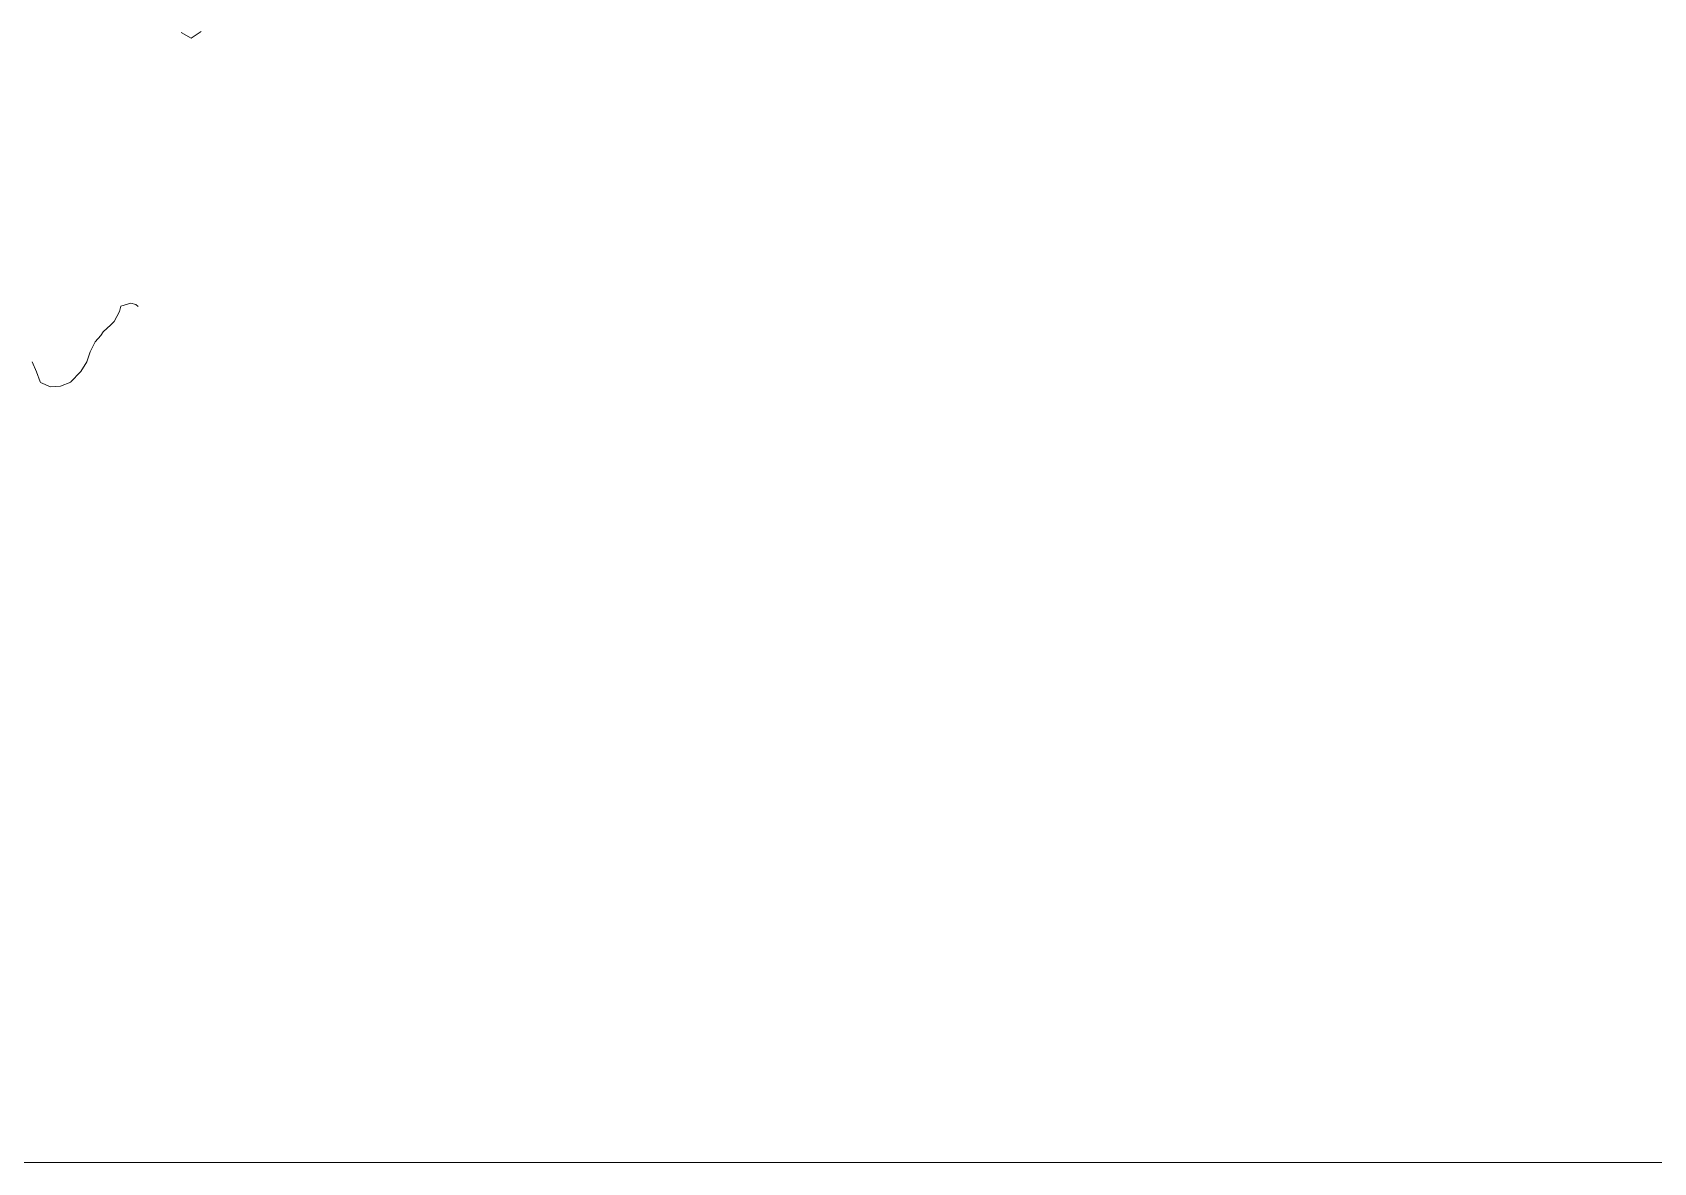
# Model space of a CAD drawing. Header units: centimetres. Extents: x 0 to 642158, y -847 to 649707.
# Drawn here: x 617576.8 to 617657.6, y 620287.4 to 620343.6 of the extents above; entities that cross this region are included whole.
import ezdxf

# ---------------------------------------------------------------- set-up
doc = ezdxf.new("R2010")
doc.units = ezdxf.units.CM
doc.header["$MEASUREMENT"] = 0
doc.layers.add('MEV_grille', color=254, linetype='Continuous', lineweight=9)
doc.layers.add('WAL_topographie 0.5', color=253, linetype='Continuous', lineweight=20)

# ---------------------------------------------------------------- blocks, each defined once
blk = doc.blocks.new('*U114')
at = {"layer": 'MEV_grille', "transparency": 33554687}
blk.add_lwpolyline([(-1338.461, 0), (1338.461, 0)], dxfattribs=at)
blk = doc.blocks.new('*U115')
at = {"layer": 'MEV_grille', "color": 0, "linetype": 'ByBlock', "lineweight": -2, "transparency": 16777216}
blk.add_blockref('*U114', (0, -2100), dxfattribs=at)

msp = doc.modelspace()

# ---------------------------------------------------------------- linework, layer by layer
at = {"layer": 'WAL_topographie 0.5'}
for points in [[(617584.25, 620343.65), (617584.75, 620343.369), (617585.25, 620343.695)], [(617576.833, 620327.25), (617577.056, 620326.75), (617577.224, 620326.25), (617577.25, 620326.215), (617577.75, 620326), (617578.25, 620326.036), (617578.75, 620326.236), (617578.763, 620326.25), (617579.236, 620326.75), (617579.25, 620326.771), (617579.553, 620327.25), (617579.714, 620327.75), (617579.75, 620327.815), (617579.967, 620328.25), (617580.25, 620328.552), (617580.37, 620328.75), (617580.75, 620329.096), (617580.924, 620329.25), (617581.19, 620329.75), (617581.25, 620330.017), (617581.75, 620330.164), (617582, 620330.11), (617582.105, 620330)]]:
    msp.add_lwpolyline(points, dxfattribs=at)

# ---------------------------------------------------------------- block references
at = {"layer": 'MEV_grille', "transparency": 33554687}
msp.add_blockref('*U115', (616669.481, 622387.381), dxfattribs=at)

doc.saveas('drawing.dxf')
